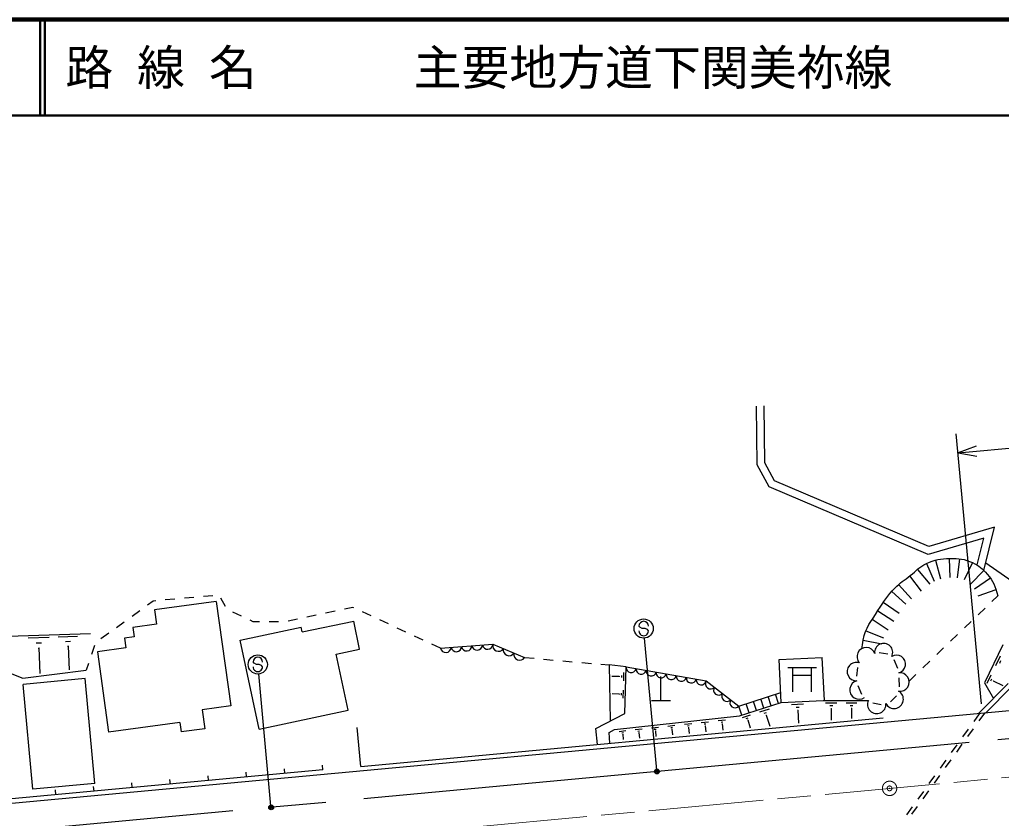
# Model space of a CAD drawing. Units: millimetres, scale not verified. Extents: x 40000 to 680000, y 20000 to 380000.
# Drawn here: x 175613 to 278108, y 296572 to 380000 of the extents above; entities that cross this region are included whole.
import ezdxf
from ezdxf.enums import TextEntityAlignment as Align

# ---------------------------------------------------------------- set-up
doc = ezdxf.new("R2010")
doc.units = ezdxf.units.MM
doc.header["$LTSCALE"] = 1000
doc.header["$PDMODE"] = 32
doc.header["$PDSIZE"] = 500
doc.linetypes.add('CHAIN', pattern=[18.5, 12, -1.5, 3.5, -1.5])
for name, color, linetype, lineweight in [('S-BGD', 7, 'Continuous', 25), ('S-BMK', 2, 'CHAIN', 13), ('S-STR-STRC', 7, 'Continuous', 25), ('S-TTL', 2, 'Continuous', 140), ('S-TTL-LINE', 7, 'Continuous', 50)]:
    doc.layers.add(name, color=color, linetype=linetype, lineweight=lineweight)
doc.layers.add('S-TTL-TXT', color=7, linetype='Continuous')
doc.styles.add('ＭＳ ゴシック', font='')
doc.styles.get('ＭＳ ゴシック').set_extended_font_data('MS Gothic')

msp = doc.modelspace()

# ---------------------------------------------------------------- linework, layer by layer
at = {"layer": 'S-BGD'}
for p, q in [((252604, 333488), (252548, 339641)), ((253403, 333695), (253347, 339648)), ((253853, 331193), (252604, 333488)), ((254422, 331820), (253403, 333695)), ((270470, 324136), (253853, 331193)), ((270520, 324985), (254422, 331820)), ((277383, 326997), (270520, 324985)), ((276280, 322456), (277383, 326997)), ((276279, 325839), (270470, 324136)), ((275599, 323043), (276279, 325839)), ((270277, 323186), (271090, 321359)), ((271226, 323537), (271744, 321605)), ((272672, 323714), (272738, 321715)), ((273741, 323682), (273503, 321696)), ((275091, 323282), (274236, 321474)), ((276472, 323247), (280031, 320783)), ((268532, 321888), (269743, 320296)), ((269348, 322581), (270627, 321043)), ((276280, 322456), (274875, 321032)), ((267384, 321003), (268716, 319511)), ((276957, 321672), (275320, 320522)), ((195798, 319833), (194802, 319744)), ((266656, 320258), (268151, 318929)), ((277538, 320436), (275645, 319790)), ((277128, 319230), (277738, 319816)), ((189567, 319272), (188965, 318836)), ((189822, 319295), (189567, 319272)), ((196142, 319227), (189703, 318338)), ((191814, 319475), (190818, 319385)), ((193806, 319654), (192810, 319564)), ((196142, 319227), (197647, 308331)), ((197109, 318693), (196605, 319557)), ((265785, 319145), (267433, 318012)), ((188155, 318249), (187345, 317662)), ((189703, 318338), (189908, 316852)), ((198782, 317689), (197880, 318120)), ((206582, 317795), (205603, 317591)), ((208540, 318204), (207561, 317999)), ((210409, 318594), (209519, 318408)), ((210491, 318556), (210409, 318594)), ((212306, 317715), (211398, 318135)), ((265197, 318235), (266883, 317159)), ((275686, 317845), (276407, 318537)), ((186535, 317075), (185725, 316489)), ((189908, 316852), (187432, 316511)), ((199988, 317114), (199685, 317259)), ((200652, 317114), (199988, 317114)), ((202652, 317114), (201652, 317114)), ((204624, 317387), (203645, 317182)), ((205108, 316040), (210489, 317180)), ((211111, 314246), (210489, 317180)), ((214120, 316874), (213213, 317295)), ((264631, 317374), (266306, 316280)), ((274243, 316459), (274964, 317152)), ((365370, 315841), (116444, 292680)), ((170673, 315458), (183007, 315898)), ((184916, 315902), (184106, 315315)), ((187432, 316511), (187569, 315520)), ((198646, 315181), (205005, 316529)), ((205108, 316040), (205005, 316529)), ((215935, 316033), (215028, 316454)), ((263963, 316175), (265816, 315422)), ((272801, 315074), (273522, 315767)), ((176506, 315416), (178680, 315493)), ((177341, 314901), (177884, 314921)), ((179630, 315527), (181663, 315600)), ((180411, 315046), (180919, 315065)), ((187569, 315520), (186578, 315383)), ((186578, 315383), (186715, 314393)), ((200616, 305887), (198646, 315181)), ((217750, 315193), (216842, 315613)), ((219565, 314352), (218657, 314772)), ((219565, 314352), (225017, 314773)), ((225017, 314773), (228327, 313376)), ((263682, 315195), (265641, 314792)), ((278277, 314682), (276362, 310734)), ((177564, 314365), (177700, 314370)), ((177632, 314367), (177727, 311704)), ((180620, 314545), (180747, 314549)), ((180683, 314547), (180771, 312089)), ((183434, 314627), (183113, 313680)), ((186715, 314393), (183743, 313982)), ((183743, 313982), (184906, 305562)), ((208665, 313727), (211111, 314246)), ((209910, 307858), (208665, 313727)), ((266251, 313734), (265341, 313877)), ((271358, 313689), (272080, 314381)), ((182792, 312733), (182566, 312066)), ((228327, 313376), (229323, 313289)), ((230319, 313201), (231315, 313113)), ((232311, 313025), (233307, 312938)), ((234304, 312850), (235300, 312762)), ((236296, 312675), (237172, 312597)), ((254915, 313173), (259410, 313392)), ((255135, 308678), (254915, 313173)), ((259630, 308898), (259410, 313392)), ((267282, 312227), (266922, 313121)), ((269916, 312303), (270637, 312996)), ((277517, 312542), (278001, 313541)), ((277948, 312796), (278069, 313045)), ((173228, 312286), (175959, 311229)), ((175959, 311229), (182566, 312066)), ((238927, 312399), (237172, 312597)), ((237172, 312597), (237280, 306749)), ((238664, 311808), (238643, 310944)), ((238814, 307530), (238927, 312399)), ((238927, 312399), (247301, 310931)), ((258801, 312289), (255801, 312289)), ((256301, 312289), (256301, 309789)), ((258301, 309789), (258301, 312289)), ((263105, 312334), (262972, 311419)), ((268473, 310918), (269195, 311610)), ((182440, 311174), (175968, 310571)), ((176987, 299619), (175968, 310571)), ((183459, 300221), (182440, 311174)), ((238222, 311386), (237444, 311404)), ((238222, 311413), (238221, 311359)), ((238440, 311489), (238435, 311273)), ((242566, 308873), (242566, 311373)), ((247301, 310931), (250708, 308307)), ((258301, 311489), (256301, 311489)), ((267488, 310321), (267437, 311248)), ((275680, 307496), (278813, 310665)), ((276362, 310734), (277272, 309106)), ((276626, 310704), (277045, 311569)), ((276999, 310923), (277104, 311140)), ((277255, 310900), (277281, 310954)), ((277268, 310927), (278262, 310445)), ((238198, 309550), (237478, 309567)), ((238199, 309576), (238198, 309525)), ((238407, 309649), (238402, 309443)), ((238620, 309953), (238601, 309128)), ((250708, 308307), (255085, 309712)), ((263137, 310434), (263516, 309554)), ((276454, 307568), (279230, 310375)), ((241566, 308873), (243566, 308873)), ((250760, 307273), (255135, 308678)), ((251776, 307599), (251470, 308552)), ((252538, 307844), (252232, 308796)), ((253299, 308089), (252994, 309041)), ((254061, 308333), (253755, 309285)), ((254823, 308578), (254517, 309530)), ((255135, 308678), (259496, 308891)), ((256195, 308480), (257462, 308541)), ((259496, 308891), (264225, 308891)), ((259759, 308641), (260946, 308641)), ((261919, 308641), (263005, 308641)), ((264678, 308654), (265554, 308480)), ((266522, 308746), (267149, 309383)), ((197647, 308331), (194675, 307920)), ((194675, 307920), (194948, 305939)), ((200616, 305887), (209910, 307858)), ((235757, 305973), (238814, 307530)), ((251014, 307355), (250708, 308307)), ((252897, 307697), (253899, 308019)), ((253353, 307567), (253604, 307647)), ((256686, 308186), (257003, 308202)), ((256820, 307875), (256899, 307879)), ((256860, 307877), (256927, 306504)), ((260204, 308344), (260501, 308344)), ((260316, 308048), (260390, 308048)), ((260353, 308048), (260353, 306822)), ((262326, 308370), (262598, 308370)), ((262428, 308098), (262496, 308098)), ((262462, 308098), (262462, 307018)), ((275803, 307508), (275219, 306696)), ((276331, 307557), (275747, 306745)), ((192335, 306588), (184906, 305562)), ((192335, 306588), (192472, 305597)), ((211239, 302002), (265753, 307075)), ((237726, 305859), (250760, 307273)), ((245031, 306400), (245776, 306481)), ((246773, 306589), (247531, 306671)), ((248528, 306780), (249300, 306863)), ((248838, 306618), (249031, 306639)), ((251098, 307119), (251901, 307377)), ((251463, 307015), (251664, 307080)), ((251603, 306839), (251653, 306855)), ((251628, 306847), (251890, 306030)), ((253528, 307347), (253590, 307367)), ((253559, 307357), (253924, 306219)), ((302620, 307090), (277730, 304774)), ((194948, 305939), (192472, 305597)), ((211239, 302002), (210861, 306072)), ((235940, 304301), (235757, 305973)), ((237145, 305530), (237726, 305859)), ((237227, 304420), (237145, 305530)), ((238196, 305658), (238888, 305733)), ((238474, 305513), (238647, 305532)), ((239885, 305842), (240590, 305918)), ((240169, 305694), (240345, 305713)), ((240254, 305525), (240298, 305530)), ((240276, 305527), (240337, 304961)), ((241587, 306026), (242306, 306104)), ((241876, 305876), (242056, 305895)), ((241963, 305704), (242008, 305708)), ((241985, 305706), (242049, 305120)), ((243302, 306212), (244034, 306292)), ((243597, 306059), (243780, 306079)), ((243685, 305884), (243731, 305889)), ((243708, 305886), (243774, 305281)), ((245330, 306244), (245517, 306264)), ((245421, 306066), (245467, 306071)), ((245444, 306068), (245512, 305442)), ((247078, 306430), (247267, 306451)), ((247169, 306249), (247217, 306254)), ((247193, 306251), (247263, 305605)), ((248932, 306433), (248980, 306438)), ((248956, 306436), (249028, 305769)), ((274636, 305884), (274052, 305072)), ((275164, 305933), (274580, 305121)), ((274743, 304496), (211554, 298617)), ((238558, 305347), (238601, 305352)), ((238580, 305350), (238639, 304803)), ((273468, 304260), (272884, 303448)), ((273996, 304309), (273412, 303497)), ((272300, 302636), (271716, 301824)), ((272828, 302685), (272244, 301873)), ((207279, 301634), (157668, 297018)), ((199313, 300893), (199267, 301391)), ((203296, 301263), (203250, 301761)), ((207279, 301634), (207232, 302132)), ((191348, 300151), (191301, 300649)), ((195330, 300522), (195284, 301020)), ((271133, 301012), (270549, 300201)), ((271661, 301062), (271077, 300250)), ((183459, 300221), (176987, 299619)), ((179399, 299040), (179353, 299538)), ((183382, 299410), (183336, 299908)), ((187365, 299781), (187318, 300279)), ((269965, 299389), (269381, 298577)), ((270493, 299438), (269909, 298626)), ((197887, 297345), (178136, 295508)), ((207571, 298246), (202019, 297730)), ((268797, 297765), (268214, 296953)), ((269325, 297814), (268742, 297002))]:
    msp.add_line(p, q, dxfattribs=at)
for centre, radius, start, end in [((223378, 314693), 549, 189.31192, 359.51624), ((224468, 314778), 549, 189.31192, 359.51624), ((225607, 314631), 607, 166.48454, 327.75934), ((265820, 313911), 941, 333.54286, 186.61734), ((220106, 314441), 549, 189.31192, 359.51624), ((221197, 314525), 549, 189.31192, 359.51624), ((222287, 314609), 549, 189.31192, 359.51624), ((226710, 314166), 607, 166.48454, 327.75934), ((227813, 313700), 607, 166.48454, 327.75934), ((263987, 313461), 960, 20.82057, 221.7309), ((262973, 311902), 966, 72.07223, 272.52757), ((267162, 312689), 945, 283.92894, 121.88416), ((239456, 312338), 532, 173.43606, 346.68195), ((240503, 312155), 532, 173.43606, 346.68195), ((241550, 311971), 532, 173.43606, 346.68195), ((242596, 311788), 532, 173.43606, 346.68195), ((243643, 311604), 532, 173.43606, 346.68195), ((267513, 310813), 966, 262.25751, 97.34081), ((244690, 311421), 532, 173.43606, 346.68195), ((245737, 311238), 532, 173.43606, 346.68195), ((246783, 311054), 532, 173.43606, 346.68195), ((247750, 310633), 539, 146.39089, 318.39193), ((263261, 309991), 977, 104.5389, 305.06076), ((248602, 309977), 539, 146.39089, 318.39193), ((249454, 309321), 539, 146.39089, 318.39193), ((266912, 309010), 968, 207.655, 60.92952), ((250306, 308665), 539, 146.39089, 318.39193), ((265095, 308480), 963, 154.73924, 4.78036)]:
    msp.add_arc(centre, radius, start, end, dxfattribs=at)
msp.add_open_spline([(263561, 314321), (263581, 314497), (263621, 314856), (263682, 315195), (263921, 316519), (264510, 317135), (265223, 318276), (265834, 319255), (266208, 319798), (267004, 320635), (267556, 321215), (267959, 321442), (268592, 321934), (269239, 322438), (269530, 322849), (270277, 323186), (271171, 323589), (271751, 323699), (272732, 323715), (273669, 323731), (274242, 323679), (275091, 323282), (275782, 322959), (276124, 322649), (276631, 322079), (277285, 321344), (277404, 320842), (277738, 319816)], degree=3, knots=[0, 0, 0, 0, 1, 1, 1, 2, 2, 2, 3, 3, 3, 4, 4, 4, 5, 5, 5, 6, 6, 6, 7, 7, 7, 8, 8, 8, 9, 9, 9, 9], dxfattribs=at)
at = {"layer": 'S-BMK'}
msp.add_line((167615, 290511), (365262, 308901), dxfattribs=at)
msp.add_circle((266438, 299706), 750, dxfattribs=at)
msp.add_point((266438, 299706), dxfattribs=at)
at = {"layer": 'S-STR-STRC'}
for p, q in [((273589, 334751), (300473, 337253)), ((276029, 308533), (273404, 336743)), ((275465, 335446), (273589, 334751)), ((273589, 334751), (275561, 334415)), ((240366, 316540), (240267, 316658)), ((240611, 316400), (240366, 316540)), ((240912, 316398), (240611, 316400)), ((241157, 316286), (240912, 316398)), ((241263, 316150), (241157, 316286)), ((242137, 301613), (240854, 315404)), ((200085, 312792), (199985, 312910)), ((200330, 312653), (200085, 312792)), ((200630, 312650), (200330, 312653)), ((200876, 312538), (200630, 312650)), ((201856, 297865), (200573, 311656)), ((200981, 312402), (200876, 312538))]:
    msp.add_line(p, q, dxfattribs=at)
for centre, radius in [((240762, 316399), 1000), ((200480, 312651), 1000), ((242151, 301464), 150), ((242151, 301464), 120), ((242151, 301464), 90), ((242151, 301464), 60), ((242151, 301464), 30), ((201870, 297716), 150), ((201870, 297716), 120), ((201870, 297716), 90), ((201870, 297716), 60), ((201870, 297716), 30)]:
    msp.add_circle(centre, radius, dxfattribs=at)
for centre, start, end in [((240767, 316654), 359.55488, 179.55488), ((240763, 316154), 179.55488, 359.55488), ((200485, 312906), 359.55488, 179.55488), ((200481, 312406), 179.55488, 359.55488)]:
    msp.add_arc(centre, 500, start, end, dxfattribs=at)
for p in [(242151, 301464), (201870, 297716)]:
    msp.add_point(p, dxfattribs=at)
at = {"layer": 'S-TTL'}
msp.add_line((680000, 380000), (40000, 380000), dxfattribs=at)
at = {"layer": 'S-TTL-LINE'}
for p, q in [((177750, 380000), (177750, 370000)), ((178250, 380000), (178250, 370000)), ((40000, 370000), (680000, 370000))]:
    msp.add_line(p, q, dxfattribs=at)

# ---------------------------------------------------------------- texts
at = {"layer": 'S-TTL-TXT', "style": 'ＭＳ ゴシック'}
for s, p in [('路 線 名', (180380, 375000)), ('主要地方道下関美祢線', (216734, 375000))]:
    msp.add_text(s, height=3666, dxfattribs=at).set_placement(p, align=Align.MIDDLE_LEFT)

doc.saveas('drawing.dxf')
